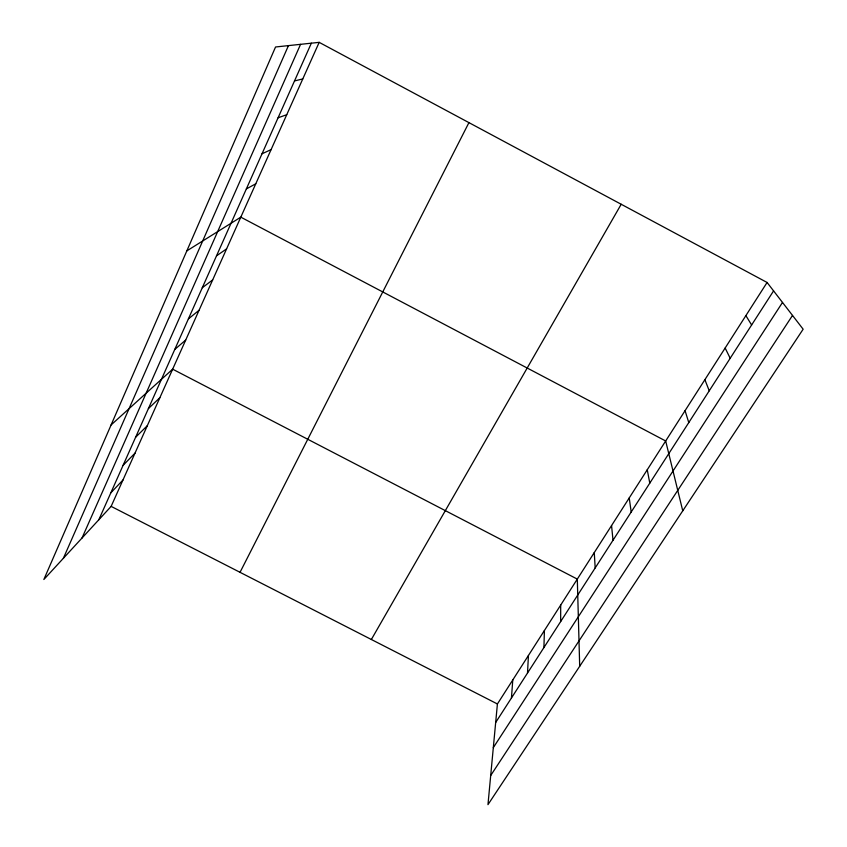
<?xml version="1.0" encoding="UTF-8"?>
<svg xmlns="http://www.w3.org/2000/svg" width="847" height="847" viewBox="0 0 847 847"><rect width="100%" height="100%" fill="white"/><g stroke="black" fill="none" stroke-linecap="round" stroke-linejoin="round"><path stroke-width="1.27" d="M560.661 621.56L560.693 605.076M543.922 647.563L544.409 630.528M527.512 673.037L528.433 655.493M511.44 698.002L512.774 679.972M767.086 282.475L497.411 703.973L487.967 804.65L803.147 329.208L767.086 282.475L319.181 42.35L275.55 46.987L43.853 579.496L111.137 506.379L319.181 42.35M63.377 558.289L288.446 45.622M82 538.046L300.569 44.33M98.803 519.793L311.347 43.186M240.04 572.318L468.931 122.635M371.357 639.496L621.2 204.265M495.675 722.48L773.576 290.892M493.314 747.636L782.501 302.453M490.709 775.503L792.517 315.433M110.819 492.838L122.963 480.016M123.09 465.342L135.012 453.134M135.605 437.264L147.304 425.713M148.384 408.603L159.85 397.73M111.105 424.94L172.65 369.176L577.305 579.104L579.697 666.282M174.757 349.462L185.715 340.039M188.373 318.927L199.056 310.277M202.285 287.736L212.682 279.902M216.504 255.858L226.594 248.87M186.838 250.881L240.813 217.16L665.678 440.98L682.746 510.815M246.361 188.923L255.783 183.778M262.03 153.773L271.093 149.623M278.081 117.786L286.752 114.694M294.512 80.931L302.781 78.94M111.137 506.379L497.411 703.973M745.879 315.624L751.628 324.983M725.148 348.032L730.188 358.27M704.884 379.71L709.246 390.795M685.064 410.689L688.78 422.589M647.256 469.767L649.787 483.15M629.226 497.951L631.195 512.022M611.566 525.563L613.006 540.27M594.266 552.604L595.187 567.935"/></g></svg>
